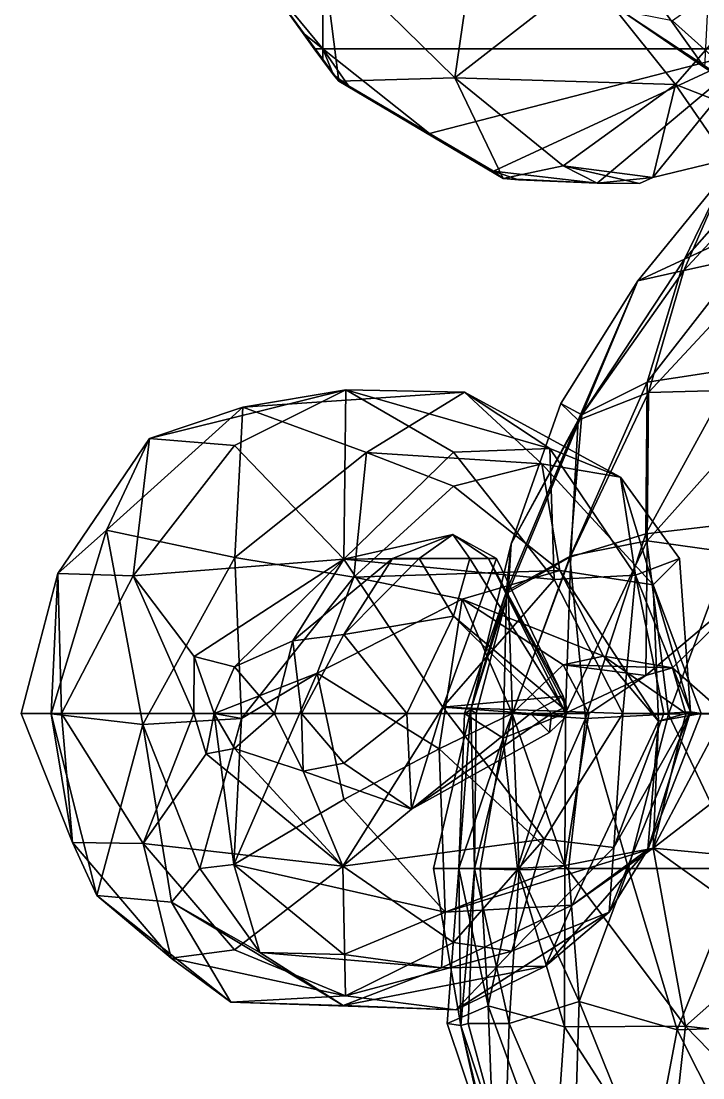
# Model space of a CAD drawing. Extents: x 290034 to 295698, y 4553723 to 4561693.
# Drawn here: x 290135.3 to 290213.7, y 4561056.6 to 4561178.1 of the extents above; entities that cross this region are included whole.
import ezdxf

# ---------------------------------------------------------------- set-up
doc = ezdxf.new("R2010")
doc.units = 0
doc.layers.add('Au_ppm_Pref_-_0_2', color=7, linetype='CONTINUOUS')

msp = doc.modelspace()

# ---------------------------------------------------------------- linework, layer by layer
at = {"layer": 'Au_ppm_Pref_-_0_2'}
for points in [[(290162.28, 4561184.29, 1650.98), (290170, 4561214.64, 1648.17), (290170, 4561174.96, 1651.82)], [(290170, 4561214.64, 1648.17), (290220, 4561214.64, 1652.61), (290220, 4561174.96, 1651.1)], [(290220, 4561174.96, 1651.1), (290170, 4561174.96, 1651.82), (290170, 4561214.64, 1648.17)], [(290188.03, 4561191.4, 1641.93), (290169.88, 4561186.62, 1643.88), (290185.16, 4561171.62, 1645.52)], [(290185.16, 4561171.62, 1645.52), (290200.44, 4561183.5, 1642.49), (290188.03, 4561191.4, 1641.93)], [(290214.7, 4561188.75, 1602.88), (290213.89, 4561172.81, 1596.98), (290201.1, 4561190.83, 1596.28)], [(290204.34, 4561179.31, 1591.74), (290201.1, 4561190.83, 1596.28), (290213.89, 4561172.81, 1596.98)], [(290222.71, 4561187.04, 1586.13), (290210.21, 4561178.17, 1588.59), (290221.91, 4561167.69, 1591.56)], [(290162.28, 4561184.29, 1650.98), (290171.81, 4561171.23, 1651.17), (290169.88, 4561186.62, 1643.88)], [(290185.16, 4561171.62, 1645.52), (290169.88, 4561186.62, 1643.88), (290171.81, 4561171.23, 1651.17)], [(290223.94, 4561186.19, 1643.71), (290200.44, 4561183.5, 1642.49), (290210.54, 4561170.84, 1645.61)], [(290210.54, 4561170.84, 1645.61), (290225.11, 4561165.18, 1650.86), (290223.94, 4561186.19, 1643.71)], [(290162.28, 4561184.29, 1650.98), (290170, 4561174.96, 1651.82), (290167.66, 4561176.81, 1651.66)], [(290171.81, 4561171.23, 1651.17), (290162.28, 4561184.29, 1650.98), (290167.66, 4561176.81, 1651.66)], [(290185.16, 4561171.62, 1645.52), (290210.54, 4561170.84, 1645.61), (290200.44, 4561183.5, 1642.49)], [(290204.34, 4561179.31, 1591.74), (290213.89, 4561172.81, 1596.98), (290221.91, 4561167.69, 1591.56)], [(290210.21, 4561178.17, 1588.59), (290204.34, 4561179.31, 1591.74), (290221.91, 4561167.69, 1591.56)], [(290170, 4561174.96, 1651.82), (290169, 4561174.96, 1651.8), (290167.66, 4561176.81, 1651.66)], [(290171.81, 4561171.23, 1651.17), (290167.66, 4561176.81, 1651.66), (290169, 4561174.96, 1651.8)], [(290170, 4561173.59, 1651.78), (290169, 4561174.96, 1651.8), (290170, 4561174.96, 1651.82)], [(290171.81, 4561171.23, 1651.17), (290169, 4561174.96, 1651.8), (290170, 4561173.59, 1651.78)], [(290172.95, 4561170.69, 1651.81), (290171.2, 4561171.96, 1651.78), (290170, 4561174.96, 1651.82)], [(290170, 4561174.96, 1651.82), (290171.2, 4561171.96, 1651.78), (290170, 4561173.59, 1651.78)], [(290182.26, 4561165.23, 1651.98), (290172.95, 4561170.69, 1651.81), (290170, 4561174.96, 1651.82)], [(290182.26, 4561165.23, 1651.98), (290170, 4561174.96, 1651.82), (290220, 4561174.96, 1651.1)], [(290189.61, 4561160.9, 1652.03), (290182.26, 4561165.23, 1651.98), (290220, 4561174.96, 1651.1)], [(290201.53, 4561159.49, 1651.91), (290189.61, 4561160.9, 1652.03), (290220, 4561174.96, 1651.1)], [(290207.95, 4561160.14, 1651.79), (290201.53, 4561159.49, 1651.91), (290220, 4561174.96, 1651.1)], [(290216.51, 4561162.21, 1651.59), (290207.95, 4561160.14, 1651.79), (290220, 4561174.96, 1651.1)], [(290171.2, 4561171.96, 1651.78), (290171.81, 4561171.23, 1651.17), (290170, 4561173.59, 1651.78)], [(290171.81, 4561171.23, 1651.17), (290171.2, 4561171.96, 1651.78), (290172.95, 4561170.69, 1651.81)], [(290185.16, 4561171.62, 1645.52), (290171.81, 4561171.23, 1651.17), (290190.72, 4561160.05, 1651.13)], [(290171.81, 4561171.23, 1651.17), (290172.95, 4561170.69, 1651.81), (290182.26, 4561165.23, 1651.98)], [(290171.81, 4561171.23, 1651.17), (290182.26, 4561165.23, 1651.98), (290190.72, 4561160.05, 1651.13)], [(290185.16, 4561171.62, 1645.52), (290190.72, 4561160.05, 1651.13), (290197.62, 4561161.48, 1648.36)], [(290185.16, 4561171.62, 1645.52), (290197.62, 4561161.48, 1648.36), (290210.54, 4561170.84, 1645.61)], [(290207.95, 4561160.14, 1651.79), (290210.54, 4561170.84, 1645.61), (290197.62, 4561161.48, 1648.36)], [(290210.54, 4561170.84, 1645.61), (290207.95, 4561160.14, 1651.79), (290216.51, 4561162.21, 1651.59)], [(290210.54, 4561170.84, 1645.61), (290216.51, 4561162.21, 1651.59), (290225.11, 4561165.18, 1650.86)], [(290182.26, 4561165.23, 1651.98), (290189.61, 4561160.9, 1652.03), (290190.72, 4561160.05, 1651.13)], [(290216.51, 4561160.9, 1502.65), (290224.16, 4561165.03, 1507.63), (290211.58, 4561150.76, 1508.97)], [(290224.16, 4561165.03, 1507.63), (290222.1, 4561155.62, 1514.62), (290211.58, 4561150.76, 1508.97)], [(290222.81, 4561151.97, 1490.77), (290224.62, 4561163.62, 1497.92), (290211.52, 4561149.47, 1496.57)], [(290211.52, 4561149.47, 1496.57), (290224.62, 4561163.62, 1497.92), (290216.51, 4561160.9, 1502.65)], [(290197.62, 4561161.48, 1648.36), (290190.72, 4561160.05, 1651.13), (290201.53, 4561159.49, 1651.91)], [(290197.62, 4561161.48, 1648.36), (290201.53, 4561159.49, 1651.91), (290206.42, 4561159.47, 1651.84)], [(290207.95, 4561160.14, 1651.79), (290197.62, 4561161.48, 1648.36), (290206.42, 4561159.47, 1651.84)], [(290192.49, 4561159.88, 1652.02), (290189.61, 4561160.9, 1652.03), (290201.53, 4561159.49, 1651.91)], [(290192.49, 4561159.88, 1652.02), (290190.72, 4561160.05, 1651.13), (290189.61, 4561160.9, 1652.03)], [(290211.52, 4561149.47, 1496.57), (290216.51, 4561160.9, 1502.65), (290206.23, 4561148.27, 1502.65)], [(290206.23, 4561148.27, 1502.65), (290216.51, 4561160.9, 1502.65), (290211.58, 4561150.76, 1508.97)], [(290190.72, 4561160.05, 1651.13), (290192.49, 4561159.88, 1652.02), (290201.53, 4561159.49, 1651.91)], [(290207.95, 4561160.14, 1651.79), (290206.42, 4561159.47, 1651.84), (290201.53, 4561159.49, 1651.91)], [(290217.59, 4561138.18, 1521.84), (290207.31, 4561136.64, 1515.38), (290222.1, 4561155.62, 1514.62)], [(290211.58, 4561150.76, 1508.97), (290222.1, 4561155.62, 1514.62), (290207.31, 4561136.64, 1515.38)], [(290207.46, 4561135.42, 1490.86), (290222.91, 4561135.85, 1484.25), (290222.81, 4561151.97, 1490.77)], [(290207.46, 4561135.42, 1490.86), (290222.81, 4561151.97, 1490.77), (290211.52, 4561149.47, 1496.57)], [(290206.23, 4561148.27, 1502.65), (290211.58, 4561150.76, 1508.97), (290199.78, 4561132.89, 1508.57)], [(290207.31, 4561136.64, 1515.38), (290199.78, 4561132.89, 1508.57), (290211.58, 4561150.76, 1508.97)], [(290199.34, 4561132.27, 1497.47), (290207.46, 4561135.42, 1490.86), (290211.52, 4561149.47, 1496.57)], [(290199.34, 4561132.27, 1497.47), (290211.52, 4561149.47, 1496.57), (290206.23, 4561148.27, 1502.65)], [(290199.34, 4561132.27, 1497.47), (290206.23, 4561148.27, 1502.65), (290197.38, 4561134.17, 1502.65)], [(290197.38, 4561134.17, 1502.65), (290206.23, 4561148.27, 1502.65), (290199.78, 4561132.89, 1508.57)], [(290217.96, 4561120.44, 1527.72), (290207.16, 4561119.2, 1521.39), (290217.59, 4561138.18, 1521.84)], [(290217.59, 4561138.18, 1521.84), (290207.16, 4561119.2, 1521.39), (290207.31, 4561136.64, 1515.38)], [(290207.31, 4561136.64, 1515.38), (290207.16, 4561119.2, 1521.39), (290198.41, 4561116.51, 1514.57)], [(290207.31, 4561136.64, 1515.38), (290198.41, 4561116.51, 1514.57), (290199.78, 4561132.89, 1508.57)], [(290160.79, 4561133.76, 1454.96), (290150.06, 4561130.14, 1449.2), (290172.62, 4561135.75, 1448.76)], [(290150.06, 4561130.14, 1449.2), (290159.82, 4561129.36, 1444.86), (290172.62, 4561135.75, 1448.76)], [(290172.42, 4561116.29, 1443.24), (290172.62, 4561135.75, 1448.76), (290159.82, 4561129.36, 1444.86)], [(290160.79, 4561133.76, 1454.96), (290172.62, 4561135.75, 1448.76), (290186.28, 4561135.46, 1455.28)], [(290160.79, 4561133.76, 1454.96), (290186.28, 4561135.46, 1455.28), (290175.01, 4561128.53, 1460.42)], [(290172.42, 4561116.29, 1443.24), (290185.02, 4561128.56, 1445.12), (290172.62, 4561135.75, 1448.76)], [(290196.09, 4561129, 1450.2), (290186.28, 4561135.46, 1455.28), (290172.62, 4561135.75, 1448.76)], [(290185.02, 4561128.56, 1445.12), (290196.09, 4561129, 1450.2), (290172.62, 4561135.75, 1448.76)], [(290195.17, 4561127.24, 1459.92), (290175.01, 4561128.53, 1460.42), (290186.28, 4561135.46, 1455.28)], [(290196.09, 4561129, 1450.2), (290204.22, 4561125.7, 1455.13), (290186.28, 4561135.46, 1455.28)], [(290204.22, 4561125.7, 1455.13), (290195.17, 4561127.24, 1459.92), (290186.28, 4561135.46, 1455.28)], [(290198.53, 4561116.66, 1490.67), (290207.3, 4561118.39, 1483.91), (290207.46, 4561135.42, 1490.86)], [(290198.53, 4561116.66, 1490.67), (290207.46, 4561135.42, 1490.86), (290199.34, 4561132.27, 1497.47)], [(290222.92, 4561116.2, 1479.04), (290222.91, 4561135.85, 1484.25), (290207.3, 4561118.39, 1483.91)], [(290207.3, 4561118.39, 1483.91), (290222.91, 4561135.85, 1484.25), (290207.46, 4561135.42, 1490.86)], [(290160.79, 4561133.76, 1454.96), (290159.88, 4561116.46, 1461.11), (290145.1, 4561119.63, 1455)], [(290160.79, 4561133.76, 1454.96), (290145.1, 4561119.63, 1455), (290150.06, 4561130.14, 1449.2)], [(290175.01, 4561128.53, 1460.42), (290159.88, 4561116.46, 1461.11), (290160.79, 4561133.76, 1454.96)], [(290199.34, 4561132.27, 1497.47), (290197.38, 4561134.17, 1502.65), (290191.66, 4561118.04, 1502.68)], [(290199.78, 4561132.89, 1508.57), (290191.66, 4561118.04, 1502.68), (290197.38, 4561134.17, 1502.65)], [(290191.29, 4561112.43, 1508.59), (290191.66, 4561118.04, 1502.68), (290199.78, 4561132.89, 1508.57)], [(290199.78, 4561132.89, 1508.57), (290198.41, 4561116.51, 1514.57), (290191.29, 4561112.43, 1508.59)], [(290198.53, 4561116.66, 1490.67), (290199.34, 4561132.27, 1497.47), (290191.13, 4561112.59, 1496.71)], [(290191.66, 4561118.04, 1502.68), (290191.13, 4561112.59, 1496.71), (290199.34, 4561132.27, 1497.47)], [(290150.06, 4561130.14, 1449.2), (290145.1, 4561119.63, 1455), (290139.52, 4561114.64, 1450.13)], [(290148.18, 4561114.38, 1444.37), (290150.06, 4561130.14, 1449.2), (290139.52, 4561114.64, 1450.13)], [(290148.18, 4561114.38, 1444.37), (290159.82, 4561129.36, 1444.86), (290150.06, 4561130.14, 1449.2)], [(290148.18, 4561114.38, 1444.37), (290172.42, 4561116.29, 1443.24), (290159.82, 4561129.36, 1444.86)], [(290196.59, 4561113.94, 1444.54), (290196.09, 4561129, 1450.2), (290185.02, 4561128.56, 1445.12)], [(290196.59, 4561113.94, 1444.54), (290205.95, 4561114.42, 1449.76), (290196.09, 4561129, 1450.2)], [(290205.95, 4561114.42, 1449.76), (290204.22, 4561125.7, 1455.13), (290196.09, 4561129, 1450.2)], [(290173.56, 4561114.2, 1466.91), (290159.88, 4561116.46, 1461.11), (290175.01, 4561128.53, 1460.42)], [(290196.59, 4561113.94, 1444.54), (290185.02, 4561128.56, 1445.12), (290172.42, 4561116.29, 1443.24)], [(290173.56, 4561114.2, 1466.91), (290175.01, 4561128.53, 1460.42), (290185.02, 4561124.66, 1463.84)], [(290175.01, 4561128.53, 1460.42), (290195.17, 4561127.24, 1459.92), (290185.02, 4561124.66, 1463.84)], [(290195.17, 4561127.24, 1459.92), (290197.24, 4561114.97, 1467.12), (290185.02, 4561124.66, 1463.84)], [(290195.17, 4561127.24, 1459.92), (290208, 4561113.34, 1460.08), (290197.24, 4561114.97, 1467.12)], [(290204.22, 4561125.7, 1455.13), (290208, 4561113.34, 1460.08), (290195.17, 4561127.24, 1459.92)], [(290205.95, 4561114.42, 1449.76), (290211, 4561116.35, 1455.13), (290204.22, 4561125.7, 1455.13)], [(290204.22, 4561125.7, 1455.13), (290211, 4561116.35, 1455.13), (290208, 4561113.34, 1460.08)], [(290173.56, 4561114.2, 1466.91), (290185.02, 4561124.66, 1463.84), (290197.24, 4561114.97, 1467.12)], [(290217.96, 4561120.44, 1527.72), (290209.75, 4561098.46, 1526.42), (290207.16, 4561119.2, 1521.39)], [(290222.97, 4561098.5, 1532.51), (290209.75, 4561098.46, 1526.42), (290217.96, 4561120.44, 1527.72)], [(290149.27, 4561097.27, 1459.96), (290138.72, 4561098.51, 1454.79), (290145.1, 4561119.63, 1455)], [(290145.1, 4561119.63, 1455), (290138.72, 4561098.51, 1454.79), (290139.52, 4561114.64, 1450.13)], [(290145.1, 4561119.63, 1455), (290159.88, 4561116.46, 1461.11), (290149.27, 4561097.27, 1459.96)], [(290178.01, 4561116.35, 1437.32), (290184.94, 4561119.11, 1437.47), (290172.42, 4561116.29, 1443.24)], [(290189.96, 4561116.35, 1439.65), (290172.42, 4561116.29, 1443.24), (290184.94, 4561119.11, 1437.47)], [(290184.94, 4561119.11, 1437.47), (290178.01, 4561116.35, 1437.32), (290181.06, 4561116.35, 1435.45)], [(290184.94, 4561119.11, 1437.47), (290181.06, 4561116.35, 1435.45), (290186.9, 4561116.35, 1436.43)], [(290184.94, 4561119.11, 1437.47), (290189.04, 4561116.35, 1437.32), (290189.96, 4561116.35, 1439.65)], [(290189.04, 4561116.35, 1437.32), (290184.94, 4561119.11, 1437.47), (290186.9, 4561116.35, 1436.43)], [(290207.16, 4561119.2, 1521.39), (290200.2, 4561097.95, 1519.86), (290198.41, 4561116.51, 1514.57)], [(290207.16, 4561119.2, 1521.39), (290209.75, 4561098.46, 1526.42), (290200.2, 4561097.95, 1519.86)], [(290187.01, 4561098.94, 1502.68), (290191.13, 4561112.59, 1496.71), (290191.66, 4561118.04, 1502.68)], [(290187.01, 4561098.94, 1502.68), (290191.66, 4561118.04, 1502.68), (290191.29, 4561112.43, 1508.59)], [(290197.9, 4561098.57, 1484.78), (290207.13, 4561102.89, 1478.89), (290207.3, 4561118.39, 1483.91)], [(290197.9, 4561098.57, 1484.78), (290207.3, 4561118.39, 1483.91), (290198.53, 4561116.66, 1490.67)], [(290207.3, 4561118.39, 1483.91), (290207.13, 4561102.89, 1478.89), (290222.92, 4561116.2, 1479.04)], [(290197.9, 4561098.57, 1484.78), (290198.53, 4561116.66, 1490.67), (290190.75, 4561095.71, 1491.51)], [(290198.53, 4561116.66, 1490.67), (290191.13, 4561112.59, 1496.71), (290190.75, 4561095.71, 1491.51)], [(290191.29, 4561112.43, 1508.59), (290198.41, 4561116.51, 1514.57), (290191.8, 4561098.53, 1513.19)], [(290200.2, 4561097.95, 1519.86), (290191.8, 4561098.53, 1513.19), (290198.41, 4561116.51, 1514.57)], [(290148.18, 4561114.38, 1444.37), (290155.19, 4561105.08, 1443.26), (290172.42, 4561116.29, 1443.24)], [(290160.62, 4561097.96, 1466.97), (290149.27, 4561097.27, 1459.96), (290159.88, 4561116.46, 1461.11)], [(290172.42, 4561116.29, 1443.24), (290155.19, 4561105.08, 1443.26), (290159.82, 4561103.9, 1441.47)], [(290172.42, 4561116.29, 1443.24), (290159.82, 4561103.9, 1441.47), (290166.52, 4561106.87, 1437.32)], [(290160.62, 4561097.96, 1466.97), (290159.88, 4561116.46, 1461.11), (290173.56, 4561114.2, 1466.91)], [(290166.52, 4561106.87, 1437.32), (290178.01, 4561116.35, 1437.32), (290172.42, 4561116.29, 1443.24)], [(290178.01, 4561116.35, 1437.32), (290166.52, 4561106.87, 1437.32), (290172.42, 4561107.63, 1434.28)], [(290183.8, 4561099.26, 1443.07), (290172.42, 4561116.29, 1443.24), (290189.96, 4561116.35, 1439.65)], [(290178.01, 4561116.35, 1437.32), (290172.42, 4561107.63, 1434.28), (290181.06, 4561116.35, 1435.45)], [(290185.02, 4561109.72, 1435.11), (290181.06, 4561116.35, 1435.45), (290172.42, 4561107.63, 1434.28)], [(290183.8, 4561099.26, 1443.07), (290196.59, 4561113.94, 1444.54), (290172.42, 4561116.29, 1443.24)], [(290186.9, 4561116.35, 1436.43), (290181.06, 4561116.35, 1435.45), (290185.02, 4561109.72, 1435.11)], [(290183.8, 4561099.26, 1443.07), (290189.96, 4561116.35, 1439.65), (290197.62, 4561100.54, 1437.99)], [(290185.02, 4561109.72, 1435.11), (290197.62, 4561099.13, 1437.12), (290186.9, 4561116.35, 1436.43)], [(290189.04, 4561116.35, 1437.32), (290186.9, 4561116.35, 1436.43), (290197.62, 4561099.13, 1437.12)], [(290189.04, 4561116.35, 1437.32), (290198.07, 4561099.17, 1437.32), (290197.62, 4561100.54, 1437.99)], [(290189.04, 4561116.35, 1437.32), (290197.62, 4561100.54, 1437.99), (290189.96, 4561116.35, 1439.65)], [(290189.04, 4561116.35, 1437.32), (290197.62, 4561099.13, 1437.12), (290198.07, 4561099.17, 1437.32)], [(290205.95, 4561114.42, 1449.76), (290212.27, 4561098.74, 1454.69), (290211, 4561116.35, 1455.13)], [(290210.21, 4561103.77, 1477.14), (290222.92, 4561116.2, 1479.04), (290207.13, 4561102.89, 1478.89)], [(290211, 4561116.35, 1455.13), (290212.27, 4561098.74, 1454.69), (290208, 4561113.34, 1460.08)], [(290216.2, 4561098.53, 1476.07), (290222.92, 4561116.2, 1479.04), (290210.21, 4561103.77, 1477.14)], [(290138.72, 4561098.51, 1454.79), (290135.28, 4561098.53, 1449.2), (290139.52, 4561114.64, 1450.13)], [(290139.93, 4561098.53, 1445.76), (290139.52, 4561114.64, 1450.13), (290135.28, 4561098.53, 1449.2)], [(290148.18, 4561114.38, 1444.37), (290139.52, 4561114.64, 1450.13), (290139.93, 4561098.53, 1445.76)], [(290155.16, 4561098.53, 1443.26), (290148.18, 4561114.38, 1444.37), (290139.93, 4561098.53, 1445.76)], [(290155.16, 4561098.53, 1443.26), (290155.19, 4561105.08, 1443.26), (290148.18, 4561114.38, 1444.37)], [(290160.62, 4561097.96, 1466.97), (290173.56, 4561114.2, 1466.91), (290169.35, 4561103.16, 1474.16)], [(290173.56, 4561114.2, 1466.91), (290186.02, 4561111.68, 1472.6), (290169.35, 4561103.16, 1474.16)], [(290173.56, 4561114.2, 1466.91), (290197.24, 4561114.97, 1467.12), (290186.02, 4561111.68, 1472.6)], [(290197.24, 4561114.97, 1467.12), (290202.28, 4561105.13, 1472.95), (290186.02, 4561111.68, 1472.6)], [(290204.49, 4561098.53, 1445.95), (290205.95, 4561114.42, 1449.76), (290196.59, 4561113.94, 1444.54)], [(290208.59, 4561097.66, 1467.18), (290202.28, 4561105.13, 1472.95), (290197.24, 4561114.97, 1467.12)], [(290208.59, 4561097.66, 1467.18), (290197.24, 4561114.97, 1467.12), (290208, 4561113.34, 1460.08)], [(290204.49, 4561098.53, 1445.95), (290209.23, 4561098.53, 1449.2), (290205.95, 4561114.42, 1449.76)], [(290205.95, 4561114.42, 1449.76), (290209.23, 4561098.53, 1449.2), (290212.27, 4561098.74, 1454.69)], [(290183.8, 4561099.26, 1443.07), (290204.49, 4561098.53, 1445.95), (290196.59, 4561113.94, 1444.54)], [(290208.59, 4561097.66, 1467.18), (290208, 4561113.34, 1460.08), (290213.52, 4561098.53, 1461.07)], [(290212.27, 4561098.74, 1454.69), (290213.52, 4561098.53, 1461.07), (290208, 4561113.34, 1460.08)], [(290186.02, 4561111.68, 1472.6), (290183.37, 4561094.48, 1476.77), (290169.35, 4561103.16, 1474.16)], [(290191.75, 4561098.53, 1475.72), (290183.37, 4561094.48, 1476.77), (290186.02, 4561111.68, 1472.6)], [(290186.02, 4561111.68, 1472.6), (290197.62, 4561104.13, 1474.82), (290191.75, 4561098.53, 1475.72)], [(290186.02, 4561111.68, 1472.6), (290202.28, 4561105.13, 1472.95), (290197.62, 4561104.13, 1474.82)], [(290190.75, 4561095.71, 1491.51), (290191.13, 4561112.59, 1496.71), (290186.3, 4561098.53, 1496.71)], [(290186.3, 4561098.53, 1496.71), (290191.13, 4561112.59, 1496.71), (290187.01, 4561098.94, 1502.68)], [(290187.01, 4561098.94, 1502.68), (290191.29, 4561112.43, 1508.59), (290187.61, 4561098.53, 1508.59)], [(290187.61, 4561098.53, 1508.59), (290191.29, 4561112.43, 1508.59), (290191.8, 4561098.53, 1513.19)], [(290185.02, 4561109.72, 1435.11), (290172.42, 4561107.63, 1434.28), (290179.66, 4561098.53, 1433.9)], [(290185.02, 4561109.72, 1435.11), (290179.66, 4561098.53, 1433.9), (290196.3, 4561098.53, 1436.7)], [(290185.02, 4561109.72, 1435.11), (290196.3, 4561098.53, 1436.7), (290197.62, 4561099.13, 1437.12)], [(290159.82, 4561103.9, 1441.47), (290164.42, 4561098.53, 1437.32), (290166.52, 4561106.87, 1437.32)], [(290166.52, 4561106.87, 1437.32), (290164.42, 4561098.53, 1437.32), (290167.53, 4561098.53, 1435.01)], [(290166.52, 4561106.87, 1437.32), (290167.53, 4561098.53, 1435.01), (290172.42, 4561107.63, 1434.28)], [(290172.42, 4561107.63, 1434.28), (290167.53, 4561098.53, 1435.01), (290179.66, 4561098.53, 1433.9)], [(290155.19, 4561105.08, 1443.26), (290155.16, 4561098.53, 1443.26), (290157.48, 4561098.53, 1442.15)], [(290155.19, 4561105.08, 1443.26), (290157.48, 4561098.53, 1442.15), (290159.82, 4561103.9, 1441.47)], [(290197.62, 4561104.13, 1474.82), (290202.28, 4561105.13, 1472.95), (290210.21, 4561103.77, 1477.14)], [(290208.59, 4561097.66, 1467.18), (290211.75, 4561098.53, 1472.95), (290202.28, 4561105.13, 1472.95)], [(290211.75, 4561098.53, 1472.95), (290210.21, 4561103.77, 1477.14), (290202.28, 4561105.13, 1472.95)], [(290160.62, 4561097.96, 1466.97), (290169.35, 4561103.16, 1474.16), (290157.47, 4561098.53, 1472.95)], [(290169.35, 4561103.16, 1474.16), (290159.73, 4561081.17, 1472.75), (290157.47, 4561098.53, 1472.95)], [(290159.82, 4561103.9, 1441.47), (290157.48, 4561098.53, 1442.15), (290164.42, 4561098.53, 1437.32)], [(290172.42, 4561088.64, 1476.25), (290159.73, 4561081.17, 1472.75), (290169.35, 4561103.16, 1474.16)], [(290172.42, 4561088.64, 1476.25), (290169.35, 4561103.16, 1474.16), (290183.37, 4561094.48, 1476.77)], [(290197.62, 4561104.13, 1474.82), (290200.6, 4561098.53, 1478.89), (290191.75, 4561098.53, 1475.72)], [(290197.62, 4561104.13, 1474.82), (290210.21, 4561103.77, 1477.14), (290207.13, 4561102.89, 1478.89)], [(290197.62, 4561104.13, 1474.82), (290207.13, 4561102.89, 1478.89), (290200.6, 4561098.53, 1478.89)], [(290211.75, 4561098.53, 1472.95), (290216.2, 4561098.53, 1476.07), (290210.21, 4561103.77, 1477.14)], [(290200.6, 4561098.53, 1478.89), (290207.13, 4561102.89, 1478.89), (290197.9, 4561098.57, 1484.78)], [(290183.8, 4561099.26, 1443.07), (290197.62, 4561100.54, 1437.99), (290193.86, 4561098.53, 1439.09)], [(290193.86, 4561098.53, 1439.09), (290197.62, 4561100.54, 1437.99), (290197.94, 4561098.15, 1437.39)], [(290198.07, 4561099.17, 1437.32), (290197.94, 4561098.15, 1437.39), (290197.62, 4561100.54, 1437.99)], [(290138.72, 4561098.51, 1454.79), (290141.19, 4561083.72, 1449.2), (290135.28, 4561098.53, 1449.2)], [(290139.93, 4561098.53, 1445.76), (290135.28, 4561098.53, 1449.2), (290141.19, 4561083.72, 1449.2)], [(290149.27, 4561097.27, 1459.96), (290143.99, 4561077.6, 1454.96), (290138.72, 4561098.51, 1454.79)], [(290138.72, 4561098.51, 1454.79), (290143.99, 4561077.6, 1454.96), (290141.19, 4561083.72, 1449.2)], [(290155.16, 4561098.53, 1443.26), (290139.93, 4561098.53, 1445.76), (290149.32, 4561083.57, 1445.2)], [(290139.93, 4561098.53, 1445.76), (290141.19, 4561083.72, 1449.2), (290149.32, 4561083.57, 1445.2)], [(290155.16, 4561098.53, 1443.26), (290149.32, 4561083.57, 1445.2), (290156.55, 4561093.9, 1443.26)], [(290155.16, 4561098.53, 1443.26), (290156.55, 4561093.9, 1443.26), (290157.48, 4561098.53, 1442.15)], [(290156.55, 4561093.9, 1443.26), (290159.82, 4561094.52, 1441.92), (290157.48, 4561098.53, 1442.15)], [(290160.62, 4561097.96, 1466.97), (290157.47, 4561098.53, 1472.95), (290159.73, 4561081.17, 1472.75)], [(290159.82, 4561094.52, 1441.92), (290164.42, 4561098.53, 1437.32), (290157.48, 4561098.53, 1442.15)], [(290159.82, 4561094.52, 1441.92), (290167.73, 4561091.91, 1437.32), (290164.42, 4561098.53, 1437.32)], [(290164.42, 4561098.53, 1437.32), (290167.73, 4561091.91, 1437.32), (290167.53, 4561098.53, 1435.01)], [(290167.73, 4561091.91, 1437.32), (290172.42, 4561092.84, 1435.42), (290167.53, 4561098.53, 1435.01)], [(290179.66, 4561098.53, 1433.9), (290167.53, 4561098.53, 1435.01), (290172.42, 4561092.84, 1435.42)], [(290183.8, 4561099.26, 1443.07), (290172.3, 4561080.98, 1443.25), (290195.45, 4561084.09, 1445.4)], [(290183.8, 4561099.26, 1443.07), (290180.19, 4561087.54, 1437.32), (290172.3, 4561080.98, 1443.25)], [(290180.19, 4561087.54, 1437.32), (290179.66, 4561098.53, 1433.9), (290172.42, 4561092.84, 1435.42)], [(290180.19, 4561087.54, 1437.32), (290196.3, 4561098.53, 1436.7), (290179.66, 4561098.53, 1433.9)], [(290193.86, 4561098.53, 1439.09), (290180.19, 4561087.54, 1437.32), (290183.8, 4561099.26, 1443.07)], [(290193.86, 4561098.53, 1439.09), (290196.08, 4561096.36, 1437.32), (290180.19, 4561087.54, 1437.32)], [(290180.19, 4561087.54, 1437.32), (290196.08, 4561096.36, 1437.32), (290196.3, 4561098.53, 1436.7)], [(290185.62, 4561080.72, 1496.67), (290187.01, 4561098.94, 1502.68), (290182.71, 4561080.71, 1502.65)], [(290182.71, 4561080.71, 1502.65), (290187.01, 4561098.94, 1502.68), (290187.44, 4561080.69, 1508.81)], [(290197.82, 4561081.05, 1478.82), (290183.37, 4561094.48, 1476.77), (290191.75, 4561098.53, 1475.72)], [(290183.8, 4561099.26, 1443.07), (290195.45, 4561084.09, 1445.4), (290204.49, 4561098.53, 1445.95)], [(290185.62, 4561080.72, 1496.67), (290186.3, 4561098.53, 1496.71), (290187.01, 4561098.94, 1502.68)], [(290190.75, 4561095.71, 1491.51), (290186.3, 4561098.53, 1496.71), (290185.62, 4561080.72, 1496.67)], [(290187.01, 4561098.94, 1502.68), (290187.61, 4561098.53, 1508.59), (290187.44, 4561080.69, 1508.81)], [(290191.8, 4561098.53, 1513.19), (290192.56, 4561080.55, 1514.99), (290187.44, 4561080.69, 1508.81)], [(290187.44, 4561080.69, 1508.81), (290187.61, 4561098.53, 1508.59), (290191.8, 4561098.53, 1513.19)], [(290197.9, 4561098.57, 1484.78), (290190.75, 4561095.71, 1491.51), (290192.37, 4561080.71, 1486.07)], [(290197.82, 4561081.05, 1478.82), (290191.75, 4561098.53, 1475.72), (290200.6, 4561098.53, 1478.89)], [(290200.2, 4561097.95, 1519.86), (290192.56, 4561080.55, 1514.99), (290191.8, 4561098.53, 1513.19)], [(290197.82, 4561081.05, 1478.82), (290197.9, 4561098.57, 1484.78), (290192.37, 4561080.71, 1486.07)], [(290193.86, 4561098.53, 1439.09), (290197.94, 4561098.15, 1437.39), (290196.08, 4561096.36, 1437.32)], [(290195.45, 4561084.09, 1445.4), (290203.46, 4561083.13, 1450.11), (290204.49, 4561098.53, 1445.95)], [(290196.08, 4561096.36, 1437.32), (290197.94, 4561098.15, 1437.39), (290196.3, 4561098.53, 1436.7)], [(290197.62, 4561099.13, 1437.12), (290196.3, 4561098.53, 1436.7), (290197.94, 4561098.15, 1437.39)], [(290198.07, 4561099.17, 1437.32), (290197.62, 4561099.13, 1437.12), (290197.94, 4561098.15, 1437.39)], [(290200.6, 4561098.53, 1478.89), (290197.9, 4561098.57, 1484.78), (290197.82, 4561081.05, 1478.82)], [(290200.2, 4561097.95, 1519.86), (290209.75, 4561098.46, 1526.42), (290205.16, 4561080.71, 1525.13)], [(290203.46, 4561083.13, 1450.11), (290202.91, 4561075.68, 1454.26), (290212.27, 4561098.74, 1454.69)], [(290212.27, 4561098.74, 1454.69), (290202.91, 4561075.68, 1454.26), (290207.37, 4561082.91, 1460.83)], [(290209.23, 4561098.53, 1449.2), (290203.46, 4561083.13, 1450.11), (290212.27, 4561098.74, 1454.69)], [(290204.49, 4561098.53, 1445.95), (290203.46, 4561083.13, 1450.11), (290209.23, 4561098.53, 1449.2)], [(290218.19, 4561080.71, 1531.37), (290205.16, 4561080.71, 1525.13), (290209.75, 4561098.46, 1526.42)], [(290207.37, 4561082.91, 1460.83), (290213.52, 4561098.53, 1461.07), (290212.27, 4561098.74, 1454.69)], [(290208.59, 4561097.66, 1467.18), (290213.52, 4561098.53, 1461.07), (290207.37, 4561082.91, 1460.83)], [(290208.59, 4561097.66, 1467.18), (290207.97, 4561083.04, 1473.21), (290211.75, 4561098.53, 1472.95)], [(290216.2, 4561098.53, 1476.07), (290211.75, 4561098.53, 1472.95), (290207.97, 4561083.04, 1473.21)], [(290224.57, 4561095.8, 1474.69), (290216.2, 4561098.53, 1476.07), (290207.97, 4561083.04, 1473.21)], [(290222.97, 4561098.5, 1532.51), (290218.19, 4561080.71, 1531.37), (290209.75, 4561098.46, 1526.42)], [(290149.27, 4561097.27, 1459.96), (290152.57, 4561076.84, 1461.07), (290143.99, 4561077.6, 1454.96)], [(290160.62, 4561097.96, 1466.97), (290155.83, 4561080.71, 1465.68), (290149.27, 4561097.27, 1459.96)], [(290149.27, 4561097.27, 1459.96), (290155.83, 4561080.71, 1465.68), (290152.57, 4561076.84, 1461.07)], [(290160.62, 4561097.96, 1466.97), (290159.73, 4561081.17, 1472.75), (290155.83, 4561080.71, 1465.68)], [(290200.2, 4561097.95, 1519.86), (290198.23, 4561080.71, 1520.47), (290192.56, 4561080.55, 1514.99)], [(290205.16, 4561080.71, 1525.13), (290198.23, 4561080.71, 1520.47), (290200.2, 4561097.95, 1519.86)], [(290208.59, 4561097.66, 1467.18), (290198.66, 4561076.5, 1467), (290207.97, 4561083.04, 1473.21)], [(290198.66, 4561076.5, 1467), (290208.59, 4561097.66, 1467.18), (290207.37, 4561082.91, 1460.83)], [(290188.08, 4561080.71, 1490.77), (290190.75, 4561095.71, 1491.51), (290185.62, 4561080.72, 1496.67)], [(290192.37, 4561080.71, 1486.07), (290190.75, 4561095.71, 1491.51), (290188.08, 4561080.71, 1490.77)], [(290235.29, 4561080.43, 1474.92), (290224.57, 4561095.8, 1474.69), (290207.97, 4561083.04, 1473.21)], [(290172.3, 4561080.98, 1443.25), (290156.55, 4561093.9, 1443.26), (290149.32, 4561083.57, 1445.2)], [(290156.55, 4561093.9, 1443.26), (290172.3, 4561080.98, 1443.25), (290159.82, 4561094.52, 1441.92)], [(290167.73, 4561091.91, 1437.32), (290159.82, 4561094.52, 1441.92), (290172.3, 4561080.98, 1443.25)], [(290184.04, 4561075.69, 1473.96), (290172.42, 4561088.64, 1476.25), (290183.37, 4561094.48, 1476.77)], [(290197.82, 4561081.05, 1478.82), (290184.04, 4561075.69, 1473.96), (290183.37, 4561094.48, 1476.77)], [(290167.73, 4561091.91, 1437.32), (290180.19, 4561087.54, 1437.32), (290172.42, 4561092.84, 1435.42)], [(290172.3, 4561080.98, 1443.25), (290180.19, 4561087.54, 1437.32), (290167.73, 4561091.91, 1437.32)], [(290159.73, 4561081.17, 1472.75), (290172.42, 4561088.64, 1476.25), (290184.04, 4561075.69, 1473.96)], [(290141.19, 4561083.72, 1449.2), (290143.99, 4561077.6, 1454.96), (290152.54, 4561070.42, 1449.2)], [(290149.32, 4561083.57, 1445.2), (290141.19, 4561083.72, 1449.2), (290152.54, 4561070.42, 1449.2)], [(290172.3, 4561080.98, 1443.25), (290185.02, 4561072.22, 1446.36), (290195.45, 4561084.09, 1445.4)], [(290195.45, 4561084.09, 1445.4), (290185.02, 4561072.22, 1446.36), (290191.74, 4561071.2, 1449.2)], [(290195.45, 4561084.09, 1445.4), (290191.74, 4561071.2, 1449.2), (290203.46, 4561083.13, 1450.11)], [(290172.3, 4561080.98, 1443.25), (290149.32, 4561083.57, 1445.2), (290159.82, 4561071.38, 1446.08)], [(290149.32, 4561083.57, 1445.2), (290152.54, 4561070.42, 1449.2), (290159.82, 4561071.38, 1446.08)], [(290207.97, 4561083.04, 1473.21), (290198.66, 4561076.5, 1467), (290184.04, 4561075.69, 1473.96)], [(290207.97, 4561083.04, 1473.21), (290184.04, 4561075.69, 1473.96), (290197.82, 4561081.05, 1478.82)], [(290203.46, 4561083.13, 1450.11), (290191.74, 4561071.2, 1449.2), (290202.91, 4561075.68, 1454.26)], [(290207.37, 4561082.91, 1460.83), (290195.61, 4561069.49, 1459.82), (290198.66, 4561076.5, 1467)], [(290202.91, 4561075.68, 1454.26), (290195.61, 4561069.49, 1459.82), (290207.37, 4561082.91, 1460.83)], [(290197.82, 4561081.05, 1478.82), (290211.72, 4561062.58, 1479.44), (290207.97, 4561083.04, 1473.21)], [(290235.29, 4561080.43, 1474.92), (290207.97, 4561083.04, 1473.21), (290222.81, 4561072.44, 1476.14)], [(290222.81, 4561072.44, 1476.14), (290207.97, 4561083.04, 1473.21), (290211.72, 4561062.58, 1479.44)], [(290152.57, 4561076.84, 1461.07), (290155.83, 4561080.71, 1465.68), (290162.74, 4561071.06, 1465.67)], [(290162.74, 4561071.06, 1465.67), (290155.83, 4561080.71, 1465.68), (290159.73, 4561081.17, 1472.75)], [(290172.42, 4561070.81, 1470.31), (290162.74, 4561071.06, 1465.67), (290159.73, 4561081.17, 1472.75)], [(290172.42, 4561070.81, 1470.31), (290159.73, 4561081.17, 1472.75), (290184.04, 4561075.69, 1473.96)], [(290172.3, 4561080.98, 1443.25), (290159.82, 4561071.38, 1446.08), (290172.6, 4561066.08, 1449.44)], [(290172.3, 4561080.98, 1443.25), (290172.6, 4561066.08, 1449.44), (290185.02, 4561072.22, 1446.36)], [(290185.62, 4561080.72, 1496.67), (290182.71, 4561080.71, 1502.65), (290185.86, 4561062.68, 1502.67)], [(290185.86, 4561062.68, 1502.67), (290182.71, 4561080.71, 1502.65), (290187.44, 4561080.69, 1508.81)], [(290188.99, 4561064.93, 1491.27), (290185.62, 4561080.72, 1496.67), (290184.29, 4561062.9, 1496.71)], [(290184.29, 4561062.9, 1496.71), (290185.62, 4561080.72, 1496.67), (290185.86, 4561062.68, 1502.67)], [(290188.99, 4561064.93, 1491.27), (290188.08, 4561080.71, 1490.77), (290185.62, 4561080.72, 1496.67)], [(290185.86, 4561062.68, 1502.67), (290187.44, 4561080.69, 1508.81), (290186.71, 4561062.9, 1508.59)], [(290191.42, 4561062.9, 1513.28), (290186.71, 4561062.9, 1508.59), (290187.44, 4561080.69, 1508.81)], [(290187.44, 4561080.69, 1508.81), (290192.56, 4561080.55, 1514.99), (290191.42, 4561062.9, 1513.28)], [(290192.37, 4561080.71, 1486.07), (290188.08, 4561080.71, 1490.77), (290188.99, 4561064.93, 1491.27)], [(290192.37, 4561080.71, 1486.07), (290188.99, 4561064.93, 1491.27), (290197.79, 4561062.5, 1484.94)], [(290199.49, 4561065.41, 1519.73), (290191.42, 4561062.9, 1513.28), (290192.56, 4561080.55, 1514.99)], [(290197.82, 4561081.05, 1478.82), (290192.37, 4561080.71, 1486.07), (290197.79, 4561062.5, 1484.94)], [(290192.56, 4561080.55, 1514.99), (290198.23, 4561080.71, 1520.47), (290199.49, 4561065.41, 1519.73)], [(290197.82, 4561081.05, 1478.82), (290197.79, 4561062.5, 1484.94), (290211.72, 4561062.58, 1479.44)], [(290205.16, 4561080.71, 1525.13), (290199.49, 4561065.41, 1519.73), (290198.23, 4561080.71, 1520.47)], [(290210.76, 4561062.15, 1526.16), (290199.49, 4561065.41, 1519.73), (290205.16, 4561080.71, 1525.13)], [(290218.19, 4561080.71, 1531.37), (290210.76, 4561062.15, 1526.16), (290205.16, 4561080.71, 1525.13)], [(290224.04, 4561062.63, 1531.74), (290210.76, 4561062.15, 1526.16), (290218.19, 4561080.71, 1531.37)], [(290143.99, 4561077.6, 1454.96), (290152.57, 4561076.84, 1461.07), (290159.4, 4561065.34, 1455.22)], [(290152.54, 4561070.42, 1449.2), (290143.99, 4561077.6, 1454.96), (290159.4, 4561065.34, 1455.22)], [(290172.31, 4561064.95, 1461.2), (290152.57, 4561076.84, 1461.07), (290162.74, 4561071.06, 1465.67)], [(290152.57, 4561076.84, 1461.07), (290172.31, 4561064.95, 1461.2), (290159.4, 4561065.34, 1455.22)], [(290195.61, 4561069.49, 1459.82), (290183.64, 4561069.31, 1467.5), (290198.66, 4561076.5, 1467)], [(290183.64, 4561069.31, 1467.5), (290184.04, 4561075.69, 1473.96), (290198.66, 4561076.5, 1467)], [(290183.64, 4561069.31, 1467.5), (290172.42, 4561070.81, 1470.31), (290184.04, 4561075.69, 1473.96)], [(290202.91, 4561075.68, 1454.26), (290191.74, 4561071.2, 1449.2), (290185.27, 4561064.47, 1455.13)], [(290185.27, 4561064.47, 1455.13), (290195.61, 4561069.49, 1459.82), (290202.91, 4561075.68, 1454.26)], [(290172.6, 4561066.08, 1449.44), (290191.74, 4561071.2, 1449.2), (290185.02, 4561072.22, 1446.36)], [(290211.72, 4561062.58, 1479.44), (290232.71, 4561060.2, 1476.72), (290222.81, 4561072.44, 1476.14)], [(290152.54, 4561070.42, 1449.2), (290172.6, 4561066.08, 1449.44), (290159.82, 4561071.38, 1446.08)], [(290159.4, 4561065.34, 1455.22), (290172.6, 4561066.08, 1449.44), (290152.54, 4561070.42, 1449.2)], [(290183.64, 4561069.31, 1467.5), (290162.74, 4561071.06, 1465.67), (290172.42, 4561070.81, 1470.31)], [(290162.74, 4561071.06, 1465.67), (290183.64, 4561069.31, 1467.5), (290172.31, 4561064.95, 1461.2)], [(290191.74, 4561071.2, 1449.2), (290172.6, 4561066.08, 1449.44), (290185.27, 4561064.47, 1455.13)], [(290172.31, 4561064.95, 1461.2), (290183.64, 4561069.31, 1467.5), (290195.61, 4561069.49, 1459.82)], [(290172.31, 4561064.95, 1461.2), (290195.61, 4561069.49, 1459.82), (290185.27, 4561064.47, 1455.13)], [(290159.4, 4561065.34, 1455.22), (290185.27, 4561064.47, 1455.13), (290172.6, 4561066.08, 1449.44)], [(290159.4, 4561065.34, 1455.22), (290172.31, 4561064.95, 1461.2), (290185.27, 4561064.47, 1455.13)], [(290188.99, 4561064.93, 1491.27), (290184.29, 4561062.9, 1496.71), (290189.68, 4561046.8, 1497.55)], [(290197.79, 4561062.5, 1484.94), (290188.99, 4561064.93, 1491.27), (290196.53, 4561044.48, 1490.98)], [(290189.68, 4561046.8, 1497.55), (290196.53, 4561044.48, 1490.98), (290188.99, 4561064.93, 1491.27)], [(290199.49, 4561065.41, 1519.73), (290198.87, 4561045.59, 1514.72), (290191.42, 4561062.9, 1513.28)], [(290199.49, 4561065.41, 1519.73), (290207.57, 4561045.39, 1520.88), (290198.87, 4561045.59, 1514.72)], [(290210.76, 4561062.15, 1526.16), (290207.57, 4561045.39, 1520.88), (290199.49, 4561065.41, 1519.73)], [(290189.68, 4561046.8, 1497.55), (290184.29, 4561062.9, 1496.71), (290185.86, 4561062.68, 1502.67)], [(290185.86, 4561062.68, 1502.67), (290186.71, 4561062.9, 1508.59), (290190.94, 4561047.41, 1507.63)], [(290189.68, 4561046.8, 1497.55), (290185.86, 4561062.68, 1502.67), (290190.66, 4561041.41, 1502.65)], [(290190.66, 4561041.41, 1502.65), (290185.86, 4561062.68, 1502.67), (290190.94, 4561047.41, 1507.63)], [(290191.42, 4561062.9, 1513.28), (290190.94, 4561047.41, 1507.63), (290186.71, 4561062.9, 1508.59)], [(290191.42, 4561062.9, 1513.28), (290198.87, 4561045.59, 1514.72), (290190.94, 4561047.41, 1507.63)], [(290197.79, 4561062.5, 1484.94), (290196.53, 4561044.48, 1490.98), (290209.69, 4561044.12, 1484.04)], [(290211.72, 4561062.58, 1479.44), (290197.79, 4561062.5, 1484.94), (290209.69, 4561044.12, 1484.04)], [(290210.76, 4561062.15, 1526.16), (290220.28, 4561043.23, 1527.01), (290207.57, 4561045.39, 1520.88)], [(290211.72, 4561062.58, 1479.44), (290209.69, 4561044.12, 1484.04), (290225.33, 4561048.61, 1479.51)], [(290224.04, 4561062.63, 1531.74), (290220.28, 4561043.23, 1527.01), (290210.76, 4561062.15, 1526.16)], [(290211.72, 4561062.58, 1479.44), (290225.33, 4561048.61, 1479.51), (290232.71, 4561060.2, 1476.72)]]:
    msp.add_3dface(points, dxfattribs=at)

doc.saveas('drawing.dxf')
